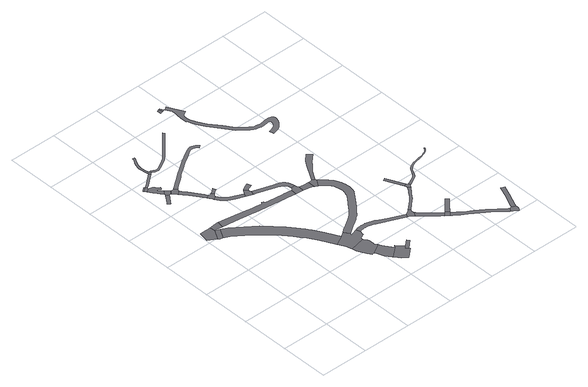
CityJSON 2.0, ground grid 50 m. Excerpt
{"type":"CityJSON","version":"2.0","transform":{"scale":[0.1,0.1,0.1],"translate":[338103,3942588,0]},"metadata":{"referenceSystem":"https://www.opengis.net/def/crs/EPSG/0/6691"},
"CityObjects":{
"road1":{"type":"Road","geometry":[{"type":"MultiSurface","lod":"1","boundaries":[[[0,1,2,3,4,5,6]]]}]},
"road2":{"type":"Road","attributes":{"function":"3","RoadStructureAttribute.sectionType":"1"},"geometry":[{"type":"MultiSurface","lod":"1","boundaries":[[[1,7,8,9,10,11,12,13,2]]]}]},
"road3":{"type":"Road","attributes":{"RoadStructureAttribute.sectionType":"1"},"geometry":[{"type":"MultiSurface","lod":"1","boundaries":[[[14,15,16,3,2,17,18,19,20]]]}]},
"road4":{"type":"Road","geometry":[{"type":"MultiSurface","lod":"1","boundaries":[[[21,22,23,24,25,26]]]}]},
"road5":{"type":"Road","attributes":{"RoadStructureAttribute.sectionType":"1"},"geometry":[{"type":"MultiSurface","lod":"1","boundaries":[[[27,28,29,30]]]}]},
"road6":{"type":"Road","geometry":[{"type":"MultiSurface","lod":"1","boundaries":[[[31,29,28,32,33,34,35,36,37,38,39,40,41]]]}]},
"road7":{"type":"Road","geometry":[{"type":"MultiSurface","lod":"1","boundaries":[[[42,43,44,45,46,47,48,49,50,51,52,53,54,55,56,57,58,59,35,34,60,61,62,63]]]}]},
"road8":{"type":"Road","attributes":{"function":"3","RoadStructureAttribute.sectionType":"7"},"geometry":[{"type":"MultiSurface","lod":"1","boundaries":[[[64,65,66,67,68,69,70,71,72,73,74,75,76,77,9,8,78,79,80,81,82,83,84,85,86,87,88,89,90]]]}]},
"road9":{"type":"Road","geometry":[{"type":"MultiSurface","lod":"1","boundaries":[[[91,92,93,26,25,94,95,96,42,63]]]}]},
"road10":{"type":"Road","attributes":{"RoadStructureAttribute.sectionType":"1"},"geometry":[{"type":"MultiSurface","lod":"1","boundaries":[[[97,96,95,98]]]}]},
"road11":{"type":"Road","geometry":[{"type":"MultiSurface","lod":"1","boundaries":[[[99,100,101,97,98,102,103,104,105,106]]]}]},
"road12":{"type":"Road","attributes":{"RoadStructureAttribute.sectionType":"1"},"geometry":[{"type":"MultiSurface","lod":"1","boundaries":[[[107,108,109,110,111,112,31,41]]]}]},
"road13":{"type":"Road","attributes":{"RoadStructureAttribute.sectionType":"1"},"geometry":[{"type":"MultiSurface","lod":"1","boundaries":[[[103,113,114,115,116,117,118,119,120,121,122,123,104]]]}]},
"road14":{"type":"Road","geometry":[{"type":"MultiSurface","lod":"1","boundaries":[[[124,125,126,119,118,127,128,129,130,131,132,133,134,135]]]}]},
"road15":{"type":"Road","geometry":[{"type":"MultiSurface","lod":"1","boundaries":[[[136,137,138,139,140,141,142,109,108,143]]]}]},
"road16":{"type":"Road","attributes":{"RoadStructureAttribute.sectionType":"1"},"geometry":[{"type":"MultiSurface","lod":"1","boundaries":[[[139,144,145,146,147,148,149,150,151,152,153,154,155,156,157,158,159,160,161,162,163,140]]]}]},
"road17":{"type":"Road","attributes":{"RoadStructureAttribute.sectionType":"1"},"geometry":[{"type":"MultiSurface","lod":"1","boundaries":[[[164,165,166,167,168,169,170,171,172,173,174,175,176,177,178,179,180,181,182,183,184,185,14,20]]]}]},
"road18":{"type":"Road","geometry":[{"type":"MultiSurface","lod":"1","boundaries":[[[186,187,188,189,135,134]]]}]},
"road19":{"type":"Road","attributes":{"RoadStructureAttribute.sectionType":"1"},"geometry":[{"type":"MultiSurface","lod":"1","boundaries":[[[129,190,191,192,193,194,195,196,197,198,199,200,201,130]]]}]},
"road20":{"type":"Road","attributes":{"function":"3","RoadStructureAttribute.sectionType":"1"},"geometry":[{"type":"MultiSurface","lod":"1","boundaries":[[[202,203,204,205,206,207,208,209,210,211,212,213,214,215,216,217,218]]]}]},
"road21":{"type":"Road","geometry":[{"type":"MultiSurface","lod":"1","boundaries":[[[217,219,220,221,222,223,224,225,226,227,228,229,230,231,232,233,64,90,234,235,236,237,218]]]}]},
"road22":{"type":"Road","attributes":{"function":"3","RoadStructureAttribute.sectionType":"1"},"geometry":[{"type":"MultiSurface","lod":"1","boundaries":[[[209,238,239,240,241,242,243,244,245,246,210]]]}]},
"road23":{"type":"Road","geometry":[{"type":"MultiSurface","lod":"1","boundaries":[[[247,248,249,250,244,243,251,252,253,254,255,256,257,258]]]}]},
"road24":{"type":"Road","geometry":[{"type":"MultiSurface","lod":"1","boundaries":[[[259,260,261,262,263,264,265,266,196,195]]]}]},
"road25":{"type":"Road","attributes":{"RoadStructureAttribute.sectionType":"1"},"geometry":[{"type":"MultiSurface","lod":"1","boundaries":[[[267,268,269,270,271,272,273,274,275,276,277,278,279,280,281,282,283,284,285,286,287,288,289,290,291,292,293,294,295,296,297,298,299,300,301,302,99,106]]]}]},
"road26":{"type":"Road","geometry":[{"type":"MultiSurface","lod":"1","boundaries":[[[303,304,305,306,307,308,264,263]]]}]},
"road27":{"type":"Road","attributes":{"RoadStructureAttribute.sectionType":"1"},"geometry":[{"type":"MultiSurface","lod":"1","boundaries":[[[309,310,311,312,313,314,315,316,317,318,319,320,321,322,323,324,325,326,327,328,329,330,331,332,333,334,335,336,337,338,339,340,341,342,343,344,345,346,136,143]]]}]},
"road28":{"type":"Road","geometry":[{"type":"MultiSurface","lod":"1","boundaries":[[[257,347,348,258]]]}]},
"road29":{"type":"Road","attributes":{"RoadStructureAttribute.sectionType":"1"},"geometry":[{"type":"MultiSurface","lod":"1","boundaries":[[[349,350,351,352,353,354,355,356,357,261,260,358,359,360,361,362,363,364,365,366,367,368]]]}]},
"road30":{"type":"Road","attributes":{"RoadStructureAttribute.sectionType":"1"},"geometry":[{"type":"MultiSurface","lod":"1","boundaries":[[[369,370,371,372,373,374,375,376,377,378,379,380,381,227,226,382,383,384,385,386,387,388,389,390,391,392,393,394,395]]]}]},
"road31":{"type":"Road","geometry":[{"type":"MultiSurface","lod":"1","boundaries":[[[396,397,173,172,398,399,400,401,349,368]]]}]},
"road32":{"type":"Road","attributes":{"RoadStructureAttribute.sectionType":"1"},"geometry":[{"type":"MultiSurface","lod":"1","boundaries":[[[402,403,404,405,406,407,408,409,410,411,412,413,414,415,416,417,418,419,420,421,422,423,424,425,426,427,428,429,430,431,432,433,434,435,436,437,438,439,440,441,442,443,444,445,446,447,448,449,450,451,452,453,454,455,233,232]]]}]},
"road33":{"type":"Road","attributes":{"RoadStructureAttribute.sectionType":"1"},"geometry":[{"type":"MultiSurface","lod":"1","boundaries":[[[456,457,458,459,460,461,399,398]]]}]},
"road34":{"type":"Road","geometry":[{"type":"MultiSurface","lod":"1","boundaries":[[[462,463,460,459,464,465,429,428,466,467,468,469]]]}]},
"road35":{"type":"Road","geometry":[{"type":"MultiSurface","lod":"1","boundaries":[[[470,471,472,473,474,475,476,477,478,369,395]]]}]},
"road36":{"type":"Road","attributes":{"RoadStructureAttribute.sectionType":"1"},"geometry":[{"type":"MultiSurface","lod":"1","boundaries":[[[479,480,481,482,483,472,471,484,485,486,487,488,489]]]}]},
"road37":{"type":"Road","geometry":[{"type":"MultiSurface","lod":"1","boundaries":[[[490,491,492,493]]]}]},
"road38":{"type":"Road","attributes":{"RoadStructureAttribute.sectionType":"1"},"geometry":[{"type":"MultiSurface","lod":"1","boundaries":[[[494,495,490,493]]]}]},
"road39":{"type":"Road","attributes":{"RoadStructureAttribute.sectionType":"1"},"geometry":[{"type":"MultiSurface","lod":"1","boundaries":[[[468,496,497,498,499,500,501,502,503,504,505,506,469]]]}]},
"road40":{"type":"Road","geometry":[{"type":"MultiSurface","lod":"1","boundaries":[[[507,508,509,510,511,479,489]]]}]},
"road41":{"type":"Road","attributes":{"RoadStructureAttribute.sectionType":"1"},"geometry":[{"type":"MultiSurface","lod":"1","boundaries":[[[512,513,514,515,516,517,518,519,520,521,522,523,524,525,526,527,528,529,530,476,475]]]}]},
"road42":{"type":"Road","geometry":[{"type":"MultiSurface","lod":"1","boundaries":[[[531,532,533,534,535,510,509]]]}]},
"road43":{"type":"Road","attributes":{"RoadStructureAttribute.sectionType":"1"},"geometry":[{"type":"MultiSurface","lod":"1","boundaries":[[[536,537,538,539]]]}]},
"road44":{"type":"Road","attributes":{"RoadStructureAttribute.sectionType":"1"},"geometry":[{"type":"MultiSurface","lod":"1","boundaries":[[[540,541,542,543,544,545,546,547,548,549,550,551,552,553,554,555,556,557,558,559,560,561,562,563,564,565,566,567,568,569,570,571,572,573,574,575,576,577,578,579,580,581,582,583,584,585,586,587,588,589,590,591,592,593,594,595,596,597,598,599,600,601,602,603,604,605,606]]]}]},
"road45":{"type":"Road","geometry":[{"type":"MultiSurface","lod":"1","boundaries":[[[538,607,608,521,520,609,610,611,612,613,614,539]]]}]},
"road46":{"type":"Road","attributes":{"RoadStructureAttribute.sectionType":"1"},"geometry":[{"type":"MultiSurface","lod":"1","boundaries":[[[615,616,617,618,619,620,621,622,623,624,625,626,627,508,507,628,629,630,631,632,633,634,635,636,637,638,639]]]}]},
"road47":{"type":"Road","geometry":[{"type":"MultiSurface","lod":"1","boundaries":[[[615,639,640,641,642,643,644,645]]]}]},
"road48":{"type":"Road","attributes":{"RoadStructureAttribute.sectionType":"1"},"geometry":[{"type":"MultiSurface","lod":"1","boundaries":[[[646,647,648,649,650,651,652,653,654,655,656,657,658,659,660,661,662,663,664,665,666,667,668,669,670,671,672,673,674,675,676,677,678,679,680,681,682,683,684,685,686,687,688,689,690,691,692,612,611]]]}]},
"road49":{"type":"Road","attributes":{"RoadStructureAttribute.sectionType":"1"},"geometry":[{"type":"MultiSurface","lod":"1","boundaries":[[[644,693,694,695,696,697,698,699,645]]]}]}
},
"vertices":[
[7,1545,0],[89,1497,0],[149,1601,0],[146,1654,0],[108,1652,0],[53,1651,0],[25,1651,0],
[109,1485,0],[137,1477,0],[192,1581,0],[176,1590,0],[163,1593,0],[152,1594,0],[147,1597,0],
[244,1663,0],[196,1659,0],[160,1655,0],[158,1602,0],[189,1598,0],[197,1595,0],[234,1589,0],
[103,2164,0],[91,2147,0],[117,2127,0],[133,2149,0],[192,2224,0],[161,2246,0],
[53,2415,0],[61,2413,0],[92,2441,0],[86,2447,0],
[100,2440,0],[65,2404,0],[73,2389,0],[75,2388,0],[108,2409,0],[107,2412,0],[107,2414,0],[107,2417,0],[109,2419,0],[110,2420,0],[114,2425,0],
[193,2296,0],[174,2314,0],[150,2345,0],[144,2353,0],[149,2357,0],[163,2346,0],[176,2337,0],[191,2329,0],[201,2349,0],[202,2353,0],[190,2357,0],[178,2366,0],[170,2377,0],[165,2385,0],[159,2393,0],[151,2400,0],[139,2404,0],[123,2406,0],[104,2341,0],[111,2330,0],[142,2290,0],[166,2267,0],
[909,793,0],[833,933,0],[776,1029,0],[768,1043,0],[742,1079,0],[693,1146,0],[639,1212,0],[624,1229,0],[562,1296,0],[556,1303,0],[521,1336,0],[475,1380,0],[370,1466,0],[256,1546,0],[192,1446,0],[299,1372,0],[362,1320,0],[397,1291,0],[472,1221,0],[476,1216,0],[535,1152,0],[598,1075,0],[600,1074,0],[634,1027,0],[670,978,0],[731,875,0],[805,737,0],
[167,2260,0],[166,2254,0],[163,2248,0],[198,2226,0],[204,2228,0],[233,2259,0],
[237,2255,0],[209,2227,0],
[272,2262,0],[263,2255,0],[246,2252,0],[213,2221,0],[251,2181,0],[286,2209,0],[289,2221,0],[296,2231,0],
[141,2444,0],[261,2541,0],[248,2557,0],[174,2496,0],[148,2475,0],[129,2460,0],
[279,2146,0],[298,2123,0],[310,2105,0],[348,2051,0],[382,2001,0],[400,1973,0],[433,1995,0],[415,2022,0],[381,2073,0],[334,2150,0],[300,2191,0],
[461,1990,0],[451,1988,0],[441,1988,0],[414,1952,0],[429,1927,0],[436,1918,0],[470,1939,0],[471,1948,0],[474,1955,0],[479,1962,0],[487,1970,0],[469,1995,0],
[278,2574,0],[275,2573,0],[270,2575,0],[270,2576,0],[250,2572,0],[251,2565,0],[249,2558,0],[283,2554,0],
[264,2605,0],[259,2644,0],[258,2666,0],[261,2689,0],[266,2713,0],[274,2729,0],[283,2748,0],[303,2775,0],[307,2790,0],[308,2805,0],[288,2807,0],[287,2794,0],[284,2783,0],[265,2758,0],[256,2738,0],[247,2719,0],[241,2692,0],[238,2667,0],[239,2643,0],[244,2602,0],
[419,1566,0],[452,1560,0],[573,1543,0],[581,1542,0],[629,1535,0],[778,1518,0],[905,1502,0],[923,1500,0],[1008,1489,0],[1016,1550,0],[930,1560,0],[912,1562,0],[784,1577,0],[734,1583,0],[730,1600,0],[708,1604,0],[698,1588,0],[637,1595,0],[593,1603,0],[511,1618,0],[495,1621,0],[454,1628,0],
[498,1978,0],[541,2007,0],[526,2036,0],[492,2009,0],
[462,1874,0],[489,1845,0],[513,1826,0],[539,1811,0],[581,1792,0],[664,1759,0],[679,1796,0],[597,1829,0],[557,1847,0],[535,1859,0],[516,1874,0],[495,1898,0],
[869,557,0],[894,508,0],[896,504,0],[903,488,0],[912,471,0],[938,427,0],[953,433,0],[960,433,0],[1065,495,0],[1046,526,0],[1046,533,0],[1045,575,0],[1042,588,0],[1038,600,0],[1018,626,0],[1015,634,0],[860,598,0],
[1015,644,0],[1015,652,0],[1018,659,0],[1022,663,0],[1057,677,0],[1062,680,0],[1064,687,0],[1074,727,0],[1061,771,0],[1008,755,0],[985,744,0],[983,748,0],[985,756,0],[991,767,0],[951,823,0],[815,718,0],[843,664,0],[850,640,0],[859,600,0],
[974,409,0],[985,381,0],[990,367,0],[1000,344,0],[1043,285,0],[1047,280,0],[1149,366,0],[1112,417,0],[1081,467,0],
[1225,323,0],[1208,336,0],[1198,347,0],[1161,384,0],[1075,247,0],[1081,236,0],[1091,223,0],[1108,210,0],[1142,182,0],[1234,263,0],[1226,273,0],[1205,297,0],
[678,1754,0],[732,1735,0],[747,1779,0],[739,1790,0],[738,1806,0],[710,1835,0],[691,1811,0],[682,1797,0],
[310,2246,0],[353,2280,0],[385,2302,0],[425,2332,0],[450,2360,0],[467,2372,0],[529,2415,0],[587,2454,0],[654,2498,0],[728,2543,0],[752,2551,0],[765,2553,0],[775,2553,0],[787,2549,0],[795,2544,0],[807,2534,0],[819,2520,0],[842,2539,0],[829,2555,0],[813,2568,0],[799,2577,0],[781,2583,0],[763,2584,0],[744,2580,0],[715,2570,0],[699,2560,0],[637,2523,0],[583,2487,0],[512,2440,0],[433,2385,0],[411,2367,0],[403,2360,0],[365,2331,0],[349,2320,0],[331,2309,0],[285,2273,0],
[750,1816,0],[767,1824,0],[802,1837,0],[787,1874,0],[752,1861,0],[729,1850,0],
[286,2555,0],[288,2555,0],[290,2555,0],[298,2549,0],[314,2540,0],[333,2535,0],[350,2535,0],[371,2543,0],[380,2548,0],[441,2580,0],[462,2592,0],[476,2602,0],[492,2614,0],[518,2641,0],[555,2679,0],[602,2730,0],[675,2810,0],[724,2863,0],[733,2872,0],[718,2886,0],[712,2880,0],[587,2743,0],[580,2736,0],[540,2693,0],[536,2689,0],[504,2654,0],[479,2629,0],[465,2618,0],[451,2609,0],[431,2597,0],[363,2561,0],[346,2555,0],[335,2555,0],[322,2559,0],[309,2566,0],[299,2573,0],[291,2575,0],[284,2575,0],
[1310,347,0],[1290,371,0],
[1079,1584,0],[1076,1606,0],[1064,1642,0],[1048,1663,0],[1027,1680,0],[1004,1695,0],[971,1706,0],[949,1713,0],[762,1772,0],[748,1730,0],[756,1727,0],[943,1668,0],[958,1663,0],[984,1654,0],[1000,1644,0],[1015,1632,0],[1020,1625,0],[1025,1619,0],[1032,1595,0],[1036,1577,0],
[1524,634,0],[1445,667,0],[1369,700,0],[1342,714,0],[1278,747,0],[1264,755,0],[1207,776,0],[1174,783,0],[1171,784,0],[1147,785,0],[1130,785,0],[1093,780,0],[1086,779,0],[1096,734,0],[1115,736,0],[1133,739,0],[1146,739,0],[1165,738,0],[1174,736,0],[1194,732,0],[1207,727,0],[1219,722,0],[1246,712,0],[1323,677,0],[1335,671,0],[1430,630,0],[1509,598,0],
[1032,1563,0],[1026,1555,0],[1086,1479,0],[1095,1539,0],[1085,1546,0],[1081,1574,0],
[1021,788,0],[1073,823,0],[1129,859,0],[1153,874,0],[1171,889,0],[1200,912,0],[1247,965,0],[1278,1001,0],[1309,1042,0],[1382,1142,0],[1395,1162,0],[1400,1160,0],[1410,1187,0],[1413,1202,0],[1417,1220,0],[1419,1238,0],[1419,1246,0],[1418,1272,0],[1415,1297,0],[1415,1303,0],[1407,1337,0],[1395,1367,0],[1376,1400,0],[1347,1437,0],[1319,1466,0],[1292,1487,0],[1271,1502,0],[1228,1437,0],[1237,1431,0],[1243,1426,0],[1265,1408,0],[1288,1384,0],[1310,1356,0],[1323,1333,0],[1331,1313,0],[1336,1291,0],[1337,1289,0],[1339,1266,0],[1340,1244,0],[1339,1233,0],[1336,1220,0],[1334,1209,0],[1326,1187,0],[1324,1183,0],[1299,1142,0],[1255,1084,0],[1224,1045,0],[1195,1011,0],[1152,962,0],[1130,944,0],[1113,930,0],[1094,918,0],[1035,881,0],[981,844,0],
[1137,1472,0],[1159,1466,0],[1176,1460,0],[1192,1455,0],[1194,1529,0],[1146,1531,0],
[1233,1532,0],[1219,1528,0],[1205,1450,0],[1216,1445,0],[1267,1509,0],[1263,1517,0],[1265,1521,0],[1240,1538,0],
[1524,591,0],[1568,564,0],[1594,604,0],[1591,617,0],[1589,632,0],[1595,646,0],[1578,666,0],[1565,654,0],[1537,634,0],
[1785,421,0],[1766,438,0],[1698,500,0],[1611,580,0],[1602,593,0],[1570,562,0],[1644,495,0],[1671,471,0],[1735,412,0],[1740,408,0],[1758,391,0],
[907,3140,0],[889,3135,0],[894,3095,0],[921,3103,0],
[941,3110,0],[923,3148,0],
[1321,1614,0],[1379,1679,0],[1411,1716,0],[1441,1746,0],[1481,1782,0],[1440,1826,0],[1376,1763,0],[1334,1700,0],[1311,1661,0],[1295,1628,0],[1244,1543,0],
[1793,360,0],[1822,393,0],[1827,398,0],[1796,423,0],[1790,419,0],
[1654,701,0],[1682,725,0],[1689,731,0],[1708,750,0],[1730,777,0],[1755,810,0],[1769,828,0],[1790,857,0],[1806,876,0],[1784,893,0],[1770,872,0],[1761,859,0],[1749,843,0],[1711,793,0],[1689,767,0],[1685,763,0],[1680,758,0],[1672,749,0],[1638,719,0],
[1885,464,0],[1904,485,0],[1944,530,0],[1914,557,0],[1874,511,0],
[1719,1117,0],[1692,1104,0],[1777,923,0],[1804,936,0],
[980,3045,0],[983,3001,0],[977,2973,0],[972,2925,0],[976,2856,0],[987,2857,0],[989,2848,0],[994,2821,0],[1011,2775,0],[1058,2699,0],[1139,2587,0],[1214,2483,0],[1312,2398,0],[1336,2382,0],[1356,2373,0],[1380,2368,0],[1413,2363,0],[1433,2362,0],[1486,2372,0],[1502,2374,0],[1513,2370,0],[1520,2365,0],[1522,2355,0],[1518,2341,0],[1508,2318,0],[1499,2306,0],[1487,2296,0],[1482,2293,0],[1470,2286,0],[1444,2277,0],[1418,2271,0],[1430,2226,0],[1482,2239,0],[1505,2251,0],[1523,2263,0],[1538,2277,0],[1541,2280,0],[1557,2298,0],[1572,2322,0],[1585,2360,0],[1588,2380,0],[1584,2393,0],[1568,2407,0],[1537,2414,0],[1507,2415,0],[1481,2412,0],[1431,2402,0],[1417,2403,0],[1387,2408,0],[1369,2411,0],[1356,2417,0],[1337,2430,0],[1328,2438,0],[1244,2510,0],[1171,2610,0],[1090,2718,0],[1044,2791,0],[1023,2838,0],[1018,2856,0],[1014,2881,0],[1012,2917,0],[1015,2928,0],[1018,2937,0],[1024,2943,0],[1068,2972,0],[982,3127,0],[949,3106,0],
[1783,911,0],[1787,902,0],[1815,888,0],[1828,904,0],[1833,906,0],[1824,924,0],[1815,925,0],[1809,930,0],
[2246,80,0],[2236,86,0],[2160,146,0],[2113,183,0],[2078,212,0],[2035,243,0],[1992,271,0],[1979,279,0],[1965,287,0],[1916,318,0],[1869,355,0],[1842,372,0],[1830,384,0],[1814,341,0],[1871,301,0],[1894,285,0],[1925,266,0],[1970,237,0],[2013,210,0],[2033,195,0],[2053,180,0],[2088,152,0],[2169,88,0],[2212,54,0],[2221,47,0],
[2243,31,0],[2276,8,0],[2285,1,0],[2308,34,0],[2304,65,0],[2266,84,0],
[1902,940,0],[1916,949,0],[1929,957,0],[1939,968,0],[1948,981,0],[1957,1001,0],[1968,1023,0],[1979,1042,0],[1993,1059,0],[2012,1074,0],[2037,1087,0],[2060,1095,0],[2091,1103,0],[2131,1111,0],[2158,1118,0],[2176,1124,0],[2202,1133,0],[2217,1140,0],[2230,1148,0],[2240,1158,0],[2248,1168,0],[2260,1185,0],[2256,1188,0],[2252,1191,0],[2240,1173,0],[2233,1165,0],[2224,1156,0],[2212,1149,0],[2198,1142,0],[2173,1133,0],[2155,1128,0],[2128,1126,0],[2088,1118,0],[2055,1109,0],[2031,1101,0],[2003,1087,0],[1982,1069,0],[1975,1060,0],[1967,1050,0],[1955,1030,0],[1943,1007,0],[1938,994,0],[1930,987,0],[1920,977,0],[1913,972,0],[1901,964,0],[1892,957,0],
[2314,89,0],[2370,217,0],[2411,324,0],[2374,339,0],[2337,243,0],[2333,232,0],[2278,105,0]
]}
